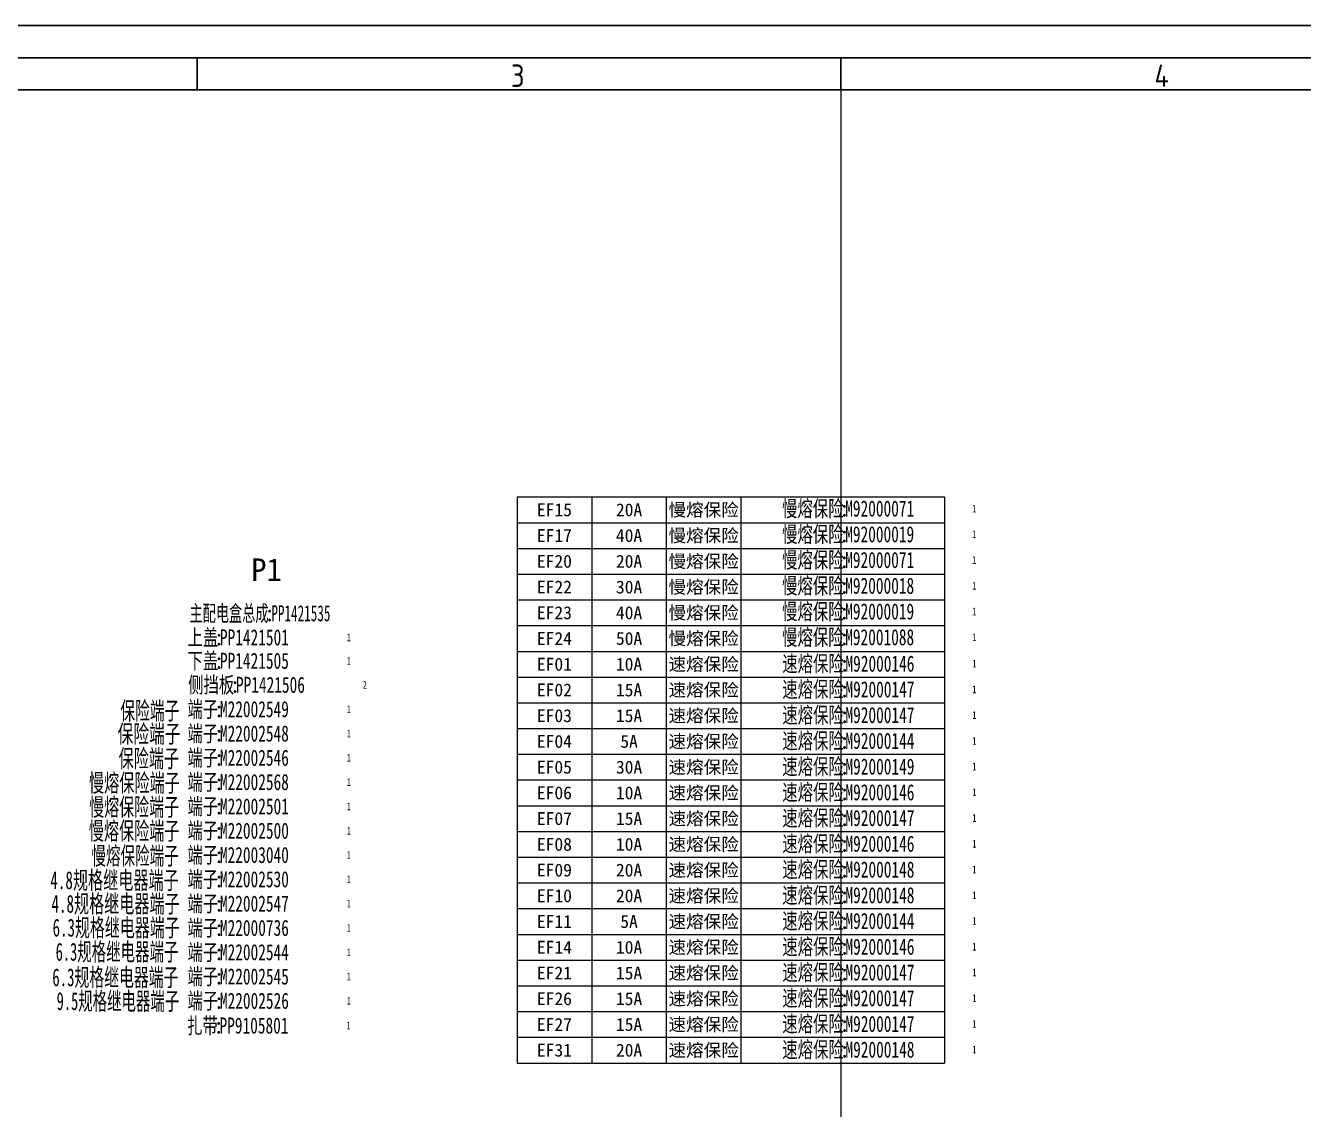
# Model space of a CAD drawing. Header units: millimetres. Extents: x -2653 to 6698, y -4403 to -42.
# Drawn here: x 7.9 to 206.5, y -505.8 to -337.3 of the extents above; entities that cross this region are included whole.
import ezdxf
from ezdxf.enums import TextEntityAlignment as Align

# ---------------------------------------------------------------- set-up
doc = ezdxf.new("R2010")
doc.units = ezdxf.units.MM
doc.header["$MEASUREMENT"] = 0
for name, color, linetype in [('4', 4, 'Continuous'), ('raw-data', 1, 'Continuous'), ('文字', 3, 'Continuous'), ('轮廓线', 7, 'Continuous'), ('连接器-供应商', 43, 'Continuous'), ('连接器-功能', 63, 'Continuous'), ('连接器-名称', 53, 'Continuous'), ('连接器-编码', 52, 'Continuous'), ('附件-供应商', 43, 'Continuous'), ('附件-名称', 53, 'Continuous'), ('附件-数量', 21, 'Continuous'), ('附件-编码', 52, 'Continuous')]:
    doc.layers.add(name, color=color, linetype=linetype)
for name, color, linetype, plot in [('连接器-不打印', 1, 'Continuous', False), ('连接器-位置', 12, 'Continuous', False), ('附件-不打印', 2, 'Continuous', False)]:
    doc.layers.add(name, color=color, linetype=linetype, plot=plot)
doc.styles.add('CL', font='', dxfattribs={"height": 2})
doc.styles.add('GBHZ', font='gbenor.shx', dxfattribs={"bigfont": 'gbcbig.shx'})
doc.styles.add('灯泡', font='', dxfattribs={"width": 0.7})
doc.styles.add('辽宁天海', font='', dxfattribs={"width": 0.7})
doc.styles.get('CL').set_extended_font_data('SimSun')
doc.styles.get('灯泡').set_extended_font_data('NSimSun')
doc.styles.get('辽宁天海').set_extended_font_data('NSimSun')

# ---------------------------------------------------------------- blocks, each defined once
blk = doc.blocks.new('06A0TK')
for p, q in [((220, 836), (220, 831)), ((320, 836), (320, 831))]:
    blk.add_line(p, q)
for points in [[(0, 0), (1189, 0), (1189, 841), (0, 841)], [(1184, 5), (20, 5), (20, 836), (1184, 836)]]:
    blk.add_lwpolyline(points, close=True)
at = {"layer": '4'}
blk.add_lwpolyline([(1179, 10), (25, 10), (25, 831), (1179, 831)], close=True, dxfattribs=at)
at = {"style": 'GBHZ'}
for s, p in [('3', (268.76, 831.45)), ('4', (368.76, 831.45))]:
    blk.add_text(s, height=3.5, dxfattribs=at).set_placement(p)
blk = doc.blocks.new('图框')
at = {"color": 0}
blk.add_blockref('06A0TK', (-348, 0), dxfattribs=at)
at = {"color": 0, "style": '灯泡', "flags": 12}
blk.add_attdef('线束型号', text='', height=4, dxfattribs=at).set_placement((798.5, 45), align=Align.MIDDLE_CENTER)
at = {"color": 0, "style": '灯泡', "width": 0.9, "flags": 12}
for tag, height, p in [('线束名称', 5, (733.5, 40)), ('适用车型', 3, (808.5, 37.5)), ('方案号', 3, (808.5, 32.5)), ('图纸日期', 3, (808.5, 27.5)), ('通知书', 3, (808.5, 22.5)), ('公司名', 5, (728.5, 20)), ('识别号', 3, (808.5, 17.5)), ('图幅', 3, (789.75, 12.5)), ('质量', 3, (822.25, 12.5))]:
    blk.add_attdef(tag, text='', height=height, dxfattribs=at).set_placement(p, align=Align.MIDDLE_CENTER)
blk = doc.blocks.new('连接器')
at = {"layer": '文字', "style": 'CL'}
blk.add_text(':', height=2.5, dxfattribs=at).set_placement((-3.93, -4.36), align=Align.MIDDLE_CENTER)
at = {"layer": '连接器-不打印', "color": 3, "style": 'CL', "width": 0.6, "flags": 5}
for tag, p in [('工位', (-7.19, -5.84)), ('规格', (-2.94, -5.84))]:
    blk.add_attdef(tag, text='', height=0.2, dxfattribs=at).set_placement(p, align=Align.MIDDLE_LEFT)
at = {"layer": '连接器-不打印', "color": 1, "style": 'CL', "width": 0.6, "flags": 5}
for tag, p in [('选项', (-7.19, -6.06)), ('备注', (-2.94, -6.06))]:
    blk.add_attdef(tag, text='', height=0.2, dxfattribs=at).set_placement(p, align=Align.MIDDLE_LEFT)
at = {"layer": '连接器-不打印', "color": 1, "style": 'CL', "width": 0.6, "flags": 1}
for tag, p in [('加余量', (-4.97, -6.06)), ('单位', (-4.97, -6.29)), ('自带线', (-2.77, -6.29))]:
    blk.add_attdef(tag, text='', height=0.2, dxfattribs=at).set_placement(p, align=Align.MIDDLE_CENTER)
at = {"layer": '连接器-不打印', "color": 2, "style": 'CL', "width": 0.6, "flags": 5}
for tag, p in [('数量', (-5.12, -5.84)), ('供方编码', (-7.19, -6.29))]:
    blk.add_attdef(tag, text='', height=0.2, dxfattribs=at).set_placement(p, align=Align.MIDDLE_LEFT)
at = {"layer": '连接器-位置', "color": 1, "style": 'CL', "flags": 4}
blk.add_attdef('位置', text='', height=3.5, dxfattribs=at).set_placement((-4.41, 2.42), align=Align.MIDDLE_CENTER)
at = {"layer": '连接器-供应商', "color": 3, "style": 'CL', "width": 0.6, "flags": 4}
blk.add_attdef('供应商', text='', height=2.5, dxfattribs=at).set_placement((-16.81, -4.38), align=Align.MIDDLE_RIGHT)
at = {"layer": '连接器-功能', "color": 3, "style": 'CL', "width": 0.8, "flags": 4}
blk.add_attdef('功能', text='', height=2.5, dxfattribs=at).set_placement((-4.34, -1.26), align=Align.MIDDLE_CENTER)
at = {"layer": '连接器-名称', "color": 3, "style": 'CL', "width": 0.6, "flags": 4}
blk.add_attdef('名称', text='', height=2.5, dxfattribs=at).set_placement((-4.1, -4.36), align=Align.MIDDLE_RIGHT)
at = {"layer": '连接器-编码', "color": 2, "style": 'CL', "width": 0.6, "flags": 4}
blk.add_attdef('编码', text='', height=2.5, dxfattribs=at).set_placement((-3.66, -4.36), align=Align.MIDDLE_LEFT)
blk = doc.blocks.new('附件')
at = {"layer": '文字', "color": 3, "style": 'CL'}
blk.add_text(':', height=2.5, dxfattribs=at).set_placement((-3.79, -0.38), align=Align.MIDDLE_CENTER)
at = {"layer": '附件-不打印', "color": 3, "style": 'CL', "width": 0.7, "flags": 5}
for tag, p in [('供方编码', (-8.49, -1.62)), ('范围', (-8.49, -1.32)), ('工位', (-6.9, -1.32)), ('位置', (-5.31, -1.32))]:
    blk.add_attdef(tag, text='', height=0.2, dxfattribs=at).set_placement(p, align=Align.MIDDLE_CENTER)
at = {"layer": '附件-不打印', "color": 1, "style": 'CL'}
for tag, width, flags, p in [('选项', 0.7, 13, (-6.9, -1.62)), ('备注', 0.7, 5, (-5.31, -1.62)), ('规格', 0.7, 5, (-3.72, -1.62)), ('单位', 0.6, 1, (-3.72, -1.32))]:
    blk.add_attdef(tag, text='', height=0.2, dxfattribs=dict(at, width=width, flags=flags)).set_placement(p, align=Align.MIDDLE_CENTER)
at = {"layer": '附件-供应商', "color": 3, "style": 'CL', "width": 0.7, "flags": 8}
blk.add_attdef('供应商', text='', height=2.5, dxfattribs=at).set_placement((-13.4, -0.42), align=Align.MIDDLE_RIGHT)
at = {"layer": '附件-名称', "color": 3, "style": 'CL', "width": 0.7, "flags": 4}
blk.add_attdef('名称', text='', height=2.5, dxfattribs=at).set_placement((-3.92, -0.38), align=Align.MIDDLE_RIGHT)
at = {"layer": '附件-数量', "color": 2, "style": 'CL', "width": 0.7, "flags": 2}
blk.add_attdef('*', text='', height=1, dxfattribs=at).set_placement((15.72, -0.38), align=Align.MIDDLE_CENTER)
at = {"layer": '附件-数量', "color": 2, "style": 'CL', "width": 0.7, "flags": 4}
blk.add_attdef('数量', text='', height=1.2, dxfattribs=at).set_placement((16.07, -0.38), align=Align.MIDDLE_LEFT)
at = {"layer": '附件-编码', "color": 2, "style": 'CL', "width": 0.7, "flags": 4}
blk.add_attdef('编码', text='', height=2.5, dxfattribs=at).set_placement((-3.65, -0.38), align=Align.MIDDLE_LEFT)

msp = doc.modelspace()

# ---------------------------------------------------------------- linework, layer by layer
at = {"layer": '轮廓线', "color": 3, "lineweight": 0}
msp.add_line((134.57, -342.27), (134.57, -1142.27), dxfattribs=at)
at = {"layer": '轮廓线', "lineweight": 0}
for p, q in [((84.29, -410.55), (150.72, -410.55)), ((84.29, -410.55), (84.29, -498.55)), ((95.88, -410.55), (95.88, -498.55)), ((107.47, -410.55), (107.47, -498.55)), ((119.06, -410.55), (119.06, -498.55)), ((150.72, -410.55), (150.72, -498.55)), ((84.29, -414.55), (150.72, -414.55)), ((84.29, -418.55), (150.72, -418.55)), ((84.29, -422.55), (150.72, -422.55)), ((84.29, -426.55), (150.72, -426.55)), ((84.29, -430.55), (150.72, -430.55)), ((84.29, -434.55), (150.72, -434.55)), ((84.29, -438.55), (150.72, -438.55)), ((84.29, -442.55), (150.72, -442.55)), ((84.29, -446.55), (150.72, -446.55)), ((84.29, -450.55), (150.72, -450.55)), ((84.29, -454.55), (150.72, -454.55)), ((84.29, -458.55), (150.72, -458.55)), ((84.29, -462.55), (150.72, -462.55)), ((84.29, -466.55), (150.72, -466.55)), ((84.29, -470.55), (150.72, -470.55)), ((84.29, -474.55), (150.72, -474.55)), ((84.29, -478.55), (150.72, -478.55)), ((84.29, -482.55), (150.72, -482.55)), ((84.29, -486.55), (150.72, -486.55)), ((84.29, -490.55), (150.72, -490.55)), ((84.29, -494.55), (150.72, -494.55)), ((84.29, -498.55), (150.72, -498.55))]:
    msp.add_line(p, q, dxfattribs=at)

# ---------------------------------------------------------------- block references
msp.add_blockref('图框', (162.57, -1178.27))
at = {"color": 3, "lineweight": 0}
ref = msp.add_blockref('附件', (138.92, -411.97), dxfattribs=at)
ref.add_attrib('名称', '慢熔保险', dxfattribs={"layer": '附件-名称', "color": 3, "height": 2.5, "style": 'CL', "width": 0.7}).set_placement((135.01, -412.35), align=Align.MIDDLE_RIGHT)
ref.add_attrib('数量', '1', dxfattribs={"layer": '附件-数量', "color": 2, "height": 1.2, "style": 'CL', "width": 0.7}).set_placement((155, -412.35), align=Align.MIDDLE_LEFT)
ref.add_attrib('编码', 'M92000071', dxfattribs={"layer": '附件-编码', "color": 2, "height": 2.5, "style": 'CL', "width": 0.7}).set_placement((135.27, -412.35), align=Align.MIDDLE_LEFT)
ref = msp.add_blockref('附件', (138.92, -415.97), dxfattribs=at)
ref.add_attrib('名称', '慢熔保险', dxfattribs={"layer": '附件-名称', "color": 3, "height": 2.5, "style": 'CL', "width": 0.7}).set_placement((135.01, -416.35), align=Align.MIDDLE_RIGHT)
ref.add_attrib('数量', '1', dxfattribs={"layer": '附件-数量', "color": 2, "height": 1.2, "style": 'CL', "width": 0.7}).set_placement((155, -416.35), align=Align.MIDDLE_LEFT)
ref.add_attrib('编码', 'M92000019', dxfattribs={"layer": '附件-编码', "color": 2, "height": 2.5, "style": 'CL', "width": 0.7}).set_placement((135.27, -416.35), align=Align.MIDDLE_LEFT)
ref = msp.add_blockref('附件', (138.92, -419.97), dxfattribs=at)
ref.add_attrib('名称', '慢熔保险', dxfattribs={"layer": '附件-名称', "color": 3, "height": 2.5, "style": 'CL', "width": 0.7}).set_placement((135.01, -420.35), align=Align.MIDDLE_RIGHT)
ref.add_attrib('数量', '1', dxfattribs={"layer": '附件-数量', "color": 2, "height": 1.2, "style": 'CL', "width": 0.7}).set_placement((155, -420.35), align=Align.MIDDLE_LEFT)
ref.add_attrib('编码', 'M92000071', dxfattribs={"layer": '附件-编码', "color": 2, "height": 2.5, "style": 'CL', "width": 0.7}).set_placement((135.27, -420.35), align=Align.MIDDLE_LEFT)
ref = msp.add_blockref('连接器', (49.75, -424.27), dxfattribs=at)
ref.add_attrib('位置', 'P1', dxfattribs={"layer": '连接器-位置', "color": 1, "height": 3.5, "style": 'CL'}).set_placement((45.34, -421.85), align=Align.MIDDLE_CENTER)
ref.add_attrib('名称', '主配电盒总成', dxfattribs={"layer": '连接器-名称', "color": 3, "height": 2.5, "style": 'CL', "width": 0.6}).set_placement((45.65, -428.63), align=Align.MIDDLE_RIGHT)
ref.add_attrib('编码', 'PP1421535', dxfattribs={"layer": '连接器-编码', "color": 7, "height": 2.5, "style": 'CL', "width": 0.6}).set_placement((46.09, -428.63), align=Align.MIDDLE_LEFT)
ref = msp.add_blockref('附件', (138.92, -423.97), dxfattribs=at)
ref.add_attrib('名称', '慢熔保险', dxfattribs={"layer": '附件-名称', "color": 3, "height": 2.5, "style": 'CL', "width": 0.7}).set_placement((135.01, -424.35), align=Align.MIDDLE_RIGHT)
ref.add_attrib('数量', '1', dxfattribs={"layer": '附件-数量', "color": 2, "height": 1.2, "style": 'CL', "width": 0.7}).set_placement((155, -424.35), align=Align.MIDDLE_LEFT)
ref.add_attrib('编码', 'M92000018', dxfattribs={"layer": '附件-编码', "color": 2, "height": 2.5, "style": 'CL', "width": 0.7}).set_placement((135.27, -424.35), align=Align.MIDDLE_LEFT)
ref = msp.add_blockref('附件', (138.92, -427.97), dxfattribs=at)
ref.add_attrib('名称', '慢熔保险', dxfattribs={"layer": '附件-名称', "color": 3, "height": 2.5, "style": 'CL', "width": 0.7}).set_placement((135.01, -428.35), align=Align.MIDDLE_RIGHT)
ref.add_attrib('数量', '1', dxfattribs={"layer": '附件-数量', "color": 2, "height": 1.2, "style": 'CL', "width": 0.7}).set_placement((155, -428.35), align=Align.MIDDLE_LEFT)
ref.add_attrib('编码', 'M92000019', dxfattribs={"layer": '附件-编码', "color": 2, "height": 2.5, "style": 'CL', "width": 0.7}).set_placement((135.27, -428.35), align=Align.MIDDLE_LEFT)
ref = msp.add_blockref('附件', (41.75, -432), dxfattribs=at)
ref.add_attrib('名称', '上盖', dxfattribs={"layer": '附件-名称', "color": 3, "height": 2.5, "style": 'CL', "width": 0.7}).set_placement((37.83, -432.38), align=Align.MIDDLE_RIGHT)
ref.add_attrib('数量', '1', dxfattribs={"layer": '附件-数量', "color": 2, "height": 1.2, "style": 'CL', "width": 0.7}).set_placement((57.82, -432.38), align=Align.MIDDLE_LEFT)
ref.add_attrib('编码', 'PP1421501', dxfattribs={"layer": '附件-编码', "color": 2, "height": 2.5, "style": 'CL', "width": 0.7}).set_placement((38.1, -432.38), align=Align.MIDDLE_LEFT)
ref = msp.add_blockref('附件', (138.92, -431.97), dxfattribs=at)
ref.add_attrib('名称', '慢熔保险', dxfattribs={"layer": '附件-名称', "color": 3, "height": 2.5, "style": 'CL', "width": 0.7}).set_placement((135.01, -432.35), align=Align.MIDDLE_RIGHT)
ref.add_attrib('数量', '1', dxfattribs={"layer": '附件-数量', "color": 2, "height": 1.2, "style": 'CL', "width": 0.7}).set_placement((155, -432.35), align=Align.MIDDLE_LEFT)
ref.add_attrib('编码', 'M92001088', dxfattribs={"layer": '附件-编码', "color": 2, "height": 2.5, "style": 'CL', "width": 0.7}).set_placement((135.27, -432.35), align=Align.MIDDLE_LEFT)
ref = msp.add_blockref('附件', (41.75, -435.64), dxfattribs=at)
ref.add_attrib('名称', '下盖', dxfattribs={"layer": '附件-名称', "color": 3, "height": 2.5, "style": 'CL', "width": 0.7}).set_placement((37.83, -436.02), align=Align.MIDDLE_RIGHT)
ref.add_attrib('数量', '1', dxfattribs={"layer": '附件-数量', "color": 2, "height": 1.2, "style": 'CL', "width": 0.7}).set_placement((57.82, -436.02), align=Align.MIDDLE_LEFT)
ref.add_attrib('编码', 'PP1421505', dxfattribs={"layer": '附件-编码', "color": 2, "height": 2.5, "style": 'CL', "width": 0.7}).set_placement((38.1, -436.02), align=Align.MIDDLE_LEFT)
ref = msp.add_blockref('附件', (138.96, -436.07), dxfattribs=at)
ref.add_attrib('名称', '速熔保险', dxfattribs={"layer": '附件-名称', "color": 3, "height": 2.5, "style": 'CL', "width": 0.7}).set_placement((135.04, -436.46), align=Align.MIDDLE_RIGHT)
ref.add_attrib('数量', '1', dxfattribs={"layer": '附件-数量', "color": 2, "height": 1.2, "style": 'CL', "width": 0.7}).set_placement((155.03, -436.46), align=Align.MIDDLE_LEFT)
ref.add_attrib('编码', 'M92000146', dxfattribs={"layer": '附件-编码', "color": 2, "height": 2.5, "style": 'CL', "width": 0.7}).set_placement((135.31, -436.46), align=Align.MIDDLE_LEFT)
ref = msp.add_blockref('附件', (44.24, -439.36), dxfattribs=at)
ref.add_attrib('名称', '侧挡板', dxfattribs={"layer": '附件-名称', "color": 3, "height": 2.5, "style": 'CL', "width": 0.7}).set_placement((40.32, -439.75), align=Align.MIDDLE_RIGHT)
ref.add_attrib('数量', '2', dxfattribs={"layer": '附件-数量', "color": 2, "height": 1.2, "style": 'CL', "width": 0.7}).set_placement((60.31, -439.75), align=Align.MIDDLE_LEFT)
ref.add_attrib('编码', 'PP1421506', dxfattribs={"layer": '附件-编码', "color": 2, "height": 2.5, "style": 'CL', "width": 0.7}).set_placement((40.59, -439.75), align=Align.MIDDLE_LEFT)
ref = msp.add_blockref('附件', (138.96, -440.07), dxfattribs=at)
ref.add_attrib('名称', '速熔保险', dxfattribs={"layer": '附件-名称', "color": 3, "height": 2.5, "style": 'CL', "width": 0.7}).set_placement((135.04, -440.46), align=Align.MIDDLE_RIGHT)
ref.add_attrib('数量', '1', dxfattribs={"layer": '附件-数量', "color": 2, "height": 1.2, "style": 'CL', "width": 0.7}).set_placement((155.03, -440.46), align=Align.MIDDLE_LEFT)
ref.add_attrib('编码', 'M92000147', dxfattribs={"layer": '附件-编码', "color": 2, "height": 2.5, "style": 'CL', "width": 0.7}).set_placement((135.31, -440.46), align=Align.MIDDLE_LEFT)
ref = msp.add_blockref('附件', (41.75, -443.16), dxfattribs=at)
ref.add_attrib('名称', '端子', dxfattribs={"layer": '附件-名称', "color": 3, "height": 2.5, "style": 'CL', "width": 0.7}).set_placement((37.83, -443.54), align=Align.MIDDLE_RIGHT)
ref.add_attrib('数量', '1', dxfattribs={"layer": '附件-数量', "color": 2, "height": 1.2, "style": 'CL', "width": 0.7}).set_placement((57.82, -443.54), align=Align.MIDDLE_LEFT)
ref.add_attrib('编码', 'M22002549', dxfattribs={"layer": '附件-编码', "color": 2, "height": 2.5, "style": 'CL', "width": 0.7}).set_placement((38.1, -443.54), align=Align.MIDDLE_LEFT)
ref = msp.add_blockref('附件', (138.96, -444.07), dxfattribs=at)
ref.add_attrib('名称', '速熔保险', dxfattribs={"layer": '附件-名称', "color": 3, "height": 2.5, "style": 'CL', "width": 0.7}).set_placement((135.04, -444.46), align=Align.MIDDLE_RIGHT)
ref.add_attrib('数量', '1', dxfattribs={"layer": '附件-数量', "color": 2, "height": 1.2, "style": 'CL', "width": 0.7}).set_placement((155.03, -444.46), align=Align.MIDDLE_LEFT)
ref.add_attrib('编码', 'M92000147', dxfattribs={"layer": '附件-编码', "color": 2, "height": 2.5, "style": 'CL', "width": 0.7}).set_placement((135.31, -444.46), align=Align.MIDDLE_LEFT)
ref = msp.add_blockref('附件', (41.75, -446.93), dxfattribs=at)
ref.add_attrib('名称', '端子', dxfattribs={"layer": '附件-名称', "color": 3, "height": 2.5, "style": 'CL', "width": 0.7}).set_placement((37.83, -447.32), align=Align.MIDDLE_RIGHT)
ref.add_attrib('数量', '1', dxfattribs={"layer": '附件-数量', "color": 2, "height": 1.2, "style": 'CL', "width": 0.7}).set_placement((57.82, -447.32), align=Align.MIDDLE_LEFT)
ref.add_attrib('编码', 'M22002548', dxfattribs={"layer": '附件-编码', "color": 2, "height": 2.5, "style": 'CL', "width": 0.7}).set_placement((38.1, -447.32), align=Align.MIDDLE_LEFT)
ref = msp.add_blockref('附件', (138.96, -448.07), dxfattribs=at)
ref.add_attrib('名称', '速熔保险', dxfattribs={"layer": '附件-名称', "color": 3, "height": 2.5, "style": 'CL', "width": 0.7}).set_placement((135.04, -448.46), align=Align.MIDDLE_RIGHT)
ref.add_attrib('数量', '1', dxfattribs={"layer": '附件-数量', "color": 2, "height": 1.2, "style": 'CL', "width": 0.7}).set_placement((155.03, -448.46), align=Align.MIDDLE_LEFT)
ref.add_attrib('编码', 'M92000144', dxfattribs={"layer": '附件-编码', "color": 2, "height": 2.5, "style": 'CL', "width": 0.7}).set_placement((135.31, -448.46), align=Align.MIDDLE_LEFT)
ref = msp.add_blockref('附件', (41.75, -450.71), dxfattribs=at)
ref.add_attrib('名称', '端子', dxfattribs={"layer": '附件-名称', "color": 3, "height": 2.5, "style": 'CL', "width": 0.7}).set_placement((37.83, -451.09), align=Align.MIDDLE_RIGHT)
ref.add_attrib('数量', '1', dxfattribs={"layer": '附件-数量', "color": 2, "height": 1.2, "style": 'CL', "width": 0.7}).set_placement((57.82, -451.09), align=Align.MIDDLE_LEFT)
ref.add_attrib('编码', 'M22002546', dxfattribs={"layer": '附件-编码', "color": 2, "height": 2.5, "style": 'CL', "width": 0.7}).set_placement((38.1, -451.09), align=Align.MIDDLE_LEFT)
ref = msp.add_blockref('附件', (138.96, -452.07), dxfattribs=at)
ref.add_attrib('名称', '速熔保险', dxfattribs={"layer": '附件-名称', "color": 3, "height": 2.5, "style": 'CL', "width": 0.7}).set_placement((135.04, -452.46), align=Align.MIDDLE_RIGHT)
ref.add_attrib('数量', '1', dxfattribs={"layer": '附件-数量', "color": 2, "height": 1.2, "style": 'CL', "width": 0.7}).set_placement((155.03, -452.46), align=Align.MIDDLE_LEFT)
ref.add_attrib('编码', 'M92000149', dxfattribs={"layer": '附件-编码', "color": 2, "height": 2.5, "style": 'CL', "width": 0.7}).set_placement((135.31, -452.46), align=Align.MIDDLE_LEFT)
ref = msp.add_blockref('附件', (41.75, -454.49), dxfattribs=at)
ref.add_attrib('名称', '端子', dxfattribs={"layer": '附件-名称', "color": 3, "height": 2.5, "style": 'CL', "width": 0.7}).set_placement((37.83, -454.87), align=Align.MIDDLE_RIGHT)
ref.add_attrib('数量', '1', dxfattribs={"layer": '附件-数量', "color": 2, "height": 1.2, "style": 'CL', "width": 0.7}).set_placement((57.82, -454.87), align=Align.MIDDLE_LEFT)
ref.add_attrib('编码', 'M22002568', dxfattribs={"layer": '附件-编码', "color": 2, "height": 2.5, "style": 'CL', "width": 0.7}).set_placement((38.1, -454.87), align=Align.MIDDLE_LEFT)
ref = msp.add_blockref('附件', (138.96, -456.07), dxfattribs=at)
ref.add_attrib('名称', '速熔保险', dxfattribs={"layer": '附件-名称', "color": 3, "height": 2.5, "style": 'CL', "width": 0.7}).set_placement((135.04, -456.46), align=Align.MIDDLE_RIGHT)
ref.add_attrib('数量', '1', dxfattribs={"layer": '附件-数量', "color": 2, "height": 1.2, "style": 'CL', "width": 0.7}).set_placement((155.03, -456.46), align=Align.MIDDLE_LEFT)
ref.add_attrib('编码', 'M92000146', dxfattribs={"layer": '附件-编码', "color": 2, "height": 2.5, "style": 'CL', "width": 0.7}).set_placement((135.31, -456.46), align=Align.MIDDLE_LEFT)
ref = msp.add_blockref('附件', (41.75, -458.27), dxfattribs=at)
ref.add_attrib('名称', '端子', dxfattribs={"layer": '附件-名称', "color": 3, "height": 2.5, "style": 'CL', "width": 0.7}).set_placement((37.83, -458.65), align=Align.MIDDLE_RIGHT)
ref.add_attrib('数量', '1', dxfattribs={"layer": '附件-数量', "color": 2, "height": 1.2, "style": 'CL', "width": 0.7}).set_placement((57.82, -458.65), align=Align.MIDDLE_LEFT)
ref.add_attrib('编码', 'M22002501', dxfattribs={"layer": '附件-编码', "color": 2, "height": 2.5, "style": 'CL', "width": 0.7}).set_placement((38.1, -458.65), align=Align.MIDDLE_LEFT)
ref = msp.add_blockref('附件', (138.96, -460.07), dxfattribs=at)
ref.add_attrib('名称', '速熔保险', dxfattribs={"layer": '附件-名称', "color": 3, "height": 2.5, "style": 'CL', "width": 0.7}).set_placement((135.04, -460.46), align=Align.MIDDLE_RIGHT)
ref.add_attrib('数量', '1', dxfattribs={"layer": '附件-数量', "color": 2, "height": 1.2, "style": 'CL', "width": 0.7}).set_placement((155.03, -460.46), align=Align.MIDDLE_LEFT)
ref.add_attrib('编码', 'M92000147', dxfattribs={"layer": '附件-编码', "color": 2, "height": 2.5, "style": 'CL', "width": 0.7}).set_placement((135.31, -460.46), align=Align.MIDDLE_LEFT)
ref = msp.add_blockref('附件', (41.75, -462.04), dxfattribs=at)
ref.add_attrib('名称', '端子', dxfattribs={"layer": '附件-名称', "color": 3, "height": 2.5, "style": 'CL', "width": 0.7}).set_placement((37.83, -462.43), align=Align.MIDDLE_RIGHT)
ref.add_attrib('数量', '1', dxfattribs={"layer": '附件-数量', "color": 2, "height": 1.2, "style": 'CL', "width": 0.7}).set_placement((57.82, -462.43), align=Align.MIDDLE_LEFT)
ref.add_attrib('编码', 'M22002500', dxfattribs={"layer": '附件-编码', "color": 2, "height": 2.5, "style": 'CL', "width": 0.7}).set_placement((38.1, -462.43), align=Align.MIDDLE_LEFT)
ref = msp.add_blockref('附件', (41.75, -465.82), dxfattribs=at)
ref.add_attrib('名称', '端子', dxfattribs={"layer": '附件-名称', "color": 3, "height": 2.5, "style": 'CL', "width": 0.7}).set_placement((37.83, -466.2), align=Align.MIDDLE_RIGHT)
ref.add_attrib('数量', '1', dxfattribs={"layer": '附件-数量', "color": 2, "height": 1.2, "style": 'CL', "width": 0.7}).set_placement((57.82, -466.2), align=Align.MIDDLE_LEFT)
ref.add_attrib('编码', 'M22003040', dxfattribs={"layer": '附件-编码', "color": 2, "height": 2.5, "style": 'CL', "width": 0.7}).set_placement((38.1, -466.2), align=Align.MIDDLE_LEFT)
ref = msp.add_blockref('附件', (138.96, -464.07), dxfattribs=at)
ref.add_attrib('名称', '速熔保险', dxfattribs={"layer": '附件-名称', "color": 3, "height": 2.5, "style": 'CL', "width": 0.7}).set_placement((135.04, -464.46), align=Align.MIDDLE_RIGHT)
ref.add_attrib('数量', '1', dxfattribs={"layer": '附件-数量', "color": 2, "height": 1.2, "style": 'CL', "width": 0.7}).set_placement((155.03, -464.46), align=Align.MIDDLE_LEFT)
ref.add_attrib('编码', 'M92000146', dxfattribs={"layer": '附件-编码', "color": 2, "height": 2.5, "style": 'CL', "width": 0.7}).set_placement((135.31, -464.46), align=Align.MIDDLE_LEFT)
ref = msp.add_blockref('附件', (41.75, -469.6), dxfattribs=at)
ref.add_attrib('名称', '端子', dxfattribs={"layer": '附件-名称', "color": 3, "height": 2.5, "style": 'CL', "width": 0.7}).set_placement((37.83, -469.98), align=Align.MIDDLE_RIGHT)
ref.add_attrib('数量', '1', dxfattribs={"layer": '附件-数量', "color": 2, "height": 1.2, "style": 'CL', "width": 0.7}).set_placement((57.82, -469.98), align=Align.MIDDLE_LEFT)
ref.add_attrib('编码', 'M22002530', dxfattribs={"layer": '附件-编码', "color": 2, "height": 2.5, "style": 'CL', "width": 0.7}).set_placement((38.1, -469.98), align=Align.MIDDLE_LEFT)
ref = msp.add_blockref('附件', (138.96, -468.07), dxfattribs=at)
ref.add_attrib('名称', '速熔保险', dxfattribs={"layer": '附件-名称', "color": 3, "height": 2.5, "style": 'CL', "width": 0.7}).set_placement((135.04, -468.46), align=Align.MIDDLE_RIGHT)
ref.add_attrib('数量', '1', dxfattribs={"layer": '附件-数量', "color": 2, "height": 1.2, "style": 'CL', "width": 0.7}).set_placement((155.03, -468.46), align=Align.MIDDLE_LEFT)
ref.add_attrib('编码', 'M92000148', dxfattribs={"layer": '附件-编码', "color": 2, "height": 2.5, "style": 'CL', "width": 0.7}).set_placement((135.31, -468.46), align=Align.MIDDLE_LEFT)
ref = msp.add_blockref('附件', (41.75, -473.38), dxfattribs=at)
ref.add_attrib('名称', '端子', dxfattribs={"layer": '附件-名称', "color": 3, "height": 2.5, "style": 'CL', "width": 0.7}).set_placement((37.83, -473.76), align=Align.MIDDLE_RIGHT)
ref.add_attrib('数量', '1', dxfattribs={"layer": '附件-数量', "color": 2, "height": 1.2, "style": 'CL', "width": 0.7}).set_placement((57.82, -473.76), align=Align.MIDDLE_LEFT)
ref.add_attrib('编码', 'M22002547', dxfattribs={"layer": '附件-编码', "color": 2, "height": 2.5, "style": 'CL', "width": 0.7}).set_placement((38.1, -473.76), align=Align.MIDDLE_LEFT)
ref = msp.add_blockref('附件', (138.96, -472.07), dxfattribs=at)
ref.add_attrib('名称', '速熔保险', dxfattribs={"layer": '附件-名称', "color": 3, "height": 2.5, "style": 'CL', "width": 0.7}).set_placement((135.04, -472.46), align=Align.MIDDLE_RIGHT)
ref.add_attrib('数量', '1', dxfattribs={"layer": '附件-数量', "color": 2, "height": 1.2, "style": 'CL', "width": 0.7}).set_placement((155.03, -472.46), align=Align.MIDDLE_LEFT)
ref.add_attrib('编码', 'M92000148', dxfattribs={"layer": '附件-编码', "color": 2, "height": 2.5, "style": 'CL', "width": 0.7}).set_placement((135.31, -472.46), align=Align.MIDDLE_LEFT)
ref = msp.add_blockref('附件', (41.75, -477.16), dxfattribs=at)
ref.add_attrib('名称', '端子', dxfattribs={"layer": '附件-名称', "color": 3, "height": 2.5, "style": 'CL', "width": 0.7}).set_placement((37.83, -477.54), align=Align.MIDDLE_RIGHT)
ref.add_attrib('数量', '1', dxfattribs={"layer": '附件-数量', "color": 2, "height": 1.2, "style": 'CL', "width": 0.7}).set_placement((57.82, -477.54), align=Align.MIDDLE_LEFT)
ref.add_attrib('编码', 'M22000736', dxfattribs={"layer": '附件-编码', "color": 2, "height": 2.5, "style": 'CL', "width": 0.7}).set_placement((38.1, -477.54), align=Align.MIDDLE_LEFT)
ref = msp.add_blockref('附件', (138.96, -476.07), dxfattribs=at)
ref.add_attrib('名称', '速熔保险', dxfattribs={"layer": '附件-名称', "color": 3, "height": 2.5, "style": 'CL', "width": 0.7}).set_placement((135.04, -476.46), align=Align.MIDDLE_RIGHT)
ref.add_attrib('数量', '1', dxfattribs={"layer": '附件-数量', "color": 2, "height": 1.2, "style": 'CL', "width": 0.7}).set_placement((155.03, -476.46), align=Align.MIDDLE_LEFT)
ref.add_attrib('编码', 'M92000144', dxfattribs={"layer": '附件-编码', "color": 2, "height": 2.5, "style": 'CL', "width": 0.7}).set_placement((135.31, -476.46), align=Align.MIDDLE_LEFT)
ref = msp.add_blockref('附件', (41.75, -480.93), dxfattribs=at)
ref.add_attrib('名称', '端子', dxfattribs={"layer": '附件-名称', "color": 3, "height": 2.5, "style": 'CL', "width": 0.7}).set_placement((37.83, -481.32), align=Align.MIDDLE_RIGHT)
ref.add_attrib('数量', '1', dxfattribs={"layer": '附件-数量', "color": 2, "height": 1.2, "style": 'CL', "width": 0.7}).set_placement((57.82, -481.32), align=Align.MIDDLE_LEFT)
ref.add_attrib('编码', 'M22002544', dxfattribs={"layer": '附件-编码', "color": 2, "height": 2.5, "style": 'CL', "width": 0.7}).set_placement((38.1, -481.32), align=Align.MIDDLE_LEFT)
ref = msp.add_blockref('附件', (138.96, -480.07), dxfattribs=at)
ref.add_attrib('名称', '速熔保险', dxfattribs={"layer": '附件-名称', "color": 3, "height": 2.5, "style": 'CL', "width": 0.7}).set_placement((135.04, -480.46), align=Align.MIDDLE_RIGHT)
ref.add_attrib('数量', '1', dxfattribs={"layer": '附件-数量', "color": 2, "height": 1.2, "style": 'CL', "width": 0.7}).set_placement((155.03, -480.46), align=Align.MIDDLE_LEFT)
ref.add_attrib('编码', 'M92000146', dxfattribs={"layer": '附件-编码', "color": 2, "height": 2.5, "style": 'CL', "width": 0.7}).set_placement((135.31, -480.46), align=Align.MIDDLE_LEFT)
ref = msp.add_blockref('附件', (41.75, -484.71), dxfattribs=at)
ref.add_attrib('名称', '端子', dxfattribs={"layer": '附件-名称', "color": 3, "height": 2.5, "style": 'CL', "width": 0.7}).set_placement((37.83, -485.09), align=Align.MIDDLE_RIGHT)
ref.add_attrib('数量', '1', dxfattribs={"layer": '附件-数量', "color": 2, "height": 1.2, "style": 'CL', "width": 0.7}).set_placement((57.82, -485.09), align=Align.MIDDLE_LEFT)
ref.add_attrib('编码', 'M22002545', dxfattribs={"layer": '附件-编码', "color": 2, "height": 2.5, "style": 'CL', "width": 0.7}).set_placement((38.1, -485.09), align=Align.MIDDLE_LEFT)
ref = msp.add_blockref('附件', (138.96, -484.07), dxfattribs=at)
ref.add_attrib('名称', '速熔保险', dxfattribs={"layer": '附件-名称', "color": 3, "height": 2.5, "style": 'CL', "width": 0.7}).set_placement((135.04, -484.46), align=Align.MIDDLE_RIGHT)
ref.add_attrib('数量', '1', dxfattribs={"layer": '附件-数量', "color": 2, "height": 1.2, "style": 'CL', "width": 0.7}).set_placement((155.03, -484.46), align=Align.MIDDLE_LEFT)
ref.add_attrib('编码', 'M92000147', dxfattribs={"layer": '附件-编码', "color": 2, "height": 2.5, "style": 'CL', "width": 0.7}).set_placement((135.31, -484.46), align=Align.MIDDLE_LEFT)
ref = msp.add_blockref('附件', (41.75, -488.49), dxfattribs=at)
ref.add_attrib('名称', '端子', dxfattribs={"layer": '附件-名称', "color": 3, "height": 2.5, "style": 'CL', "width": 0.7}).set_placement((37.83, -488.87), align=Align.MIDDLE_RIGHT)
ref.add_attrib('数量', '1', dxfattribs={"layer": '附件-数量', "color": 2, "height": 1.2, "style": 'CL', "width": 0.7}).set_placement((57.82, -488.87), align=Align.MIDDLE_LEFT)
ref.add_attrib('编码', 'M22002526', dxfattribs={"layer": '附件-编码', "color": 2, "height": 2.5, "style": 'CL', "width": 0.7}).set_placement((38.1, -488.87), align=Align.MIDDLE_LEFT)
ref = msp.add_blockref('附件', (138.96, -488.07), dxfattribs=at)
ref.add_attrib('名称', '速熔保险', dxfattribs={"layer": '附件-名称', "color": 3, "height": 2.5, "style": 'CL', "width": 0.7}).set_placement((135.04, -488.46), align=Align.MIDDLE_RIGHT)
ref.add_attrib('数量', '1', dxfattribs={"layer": '附件-数量', "color": 2, "height": 1.2, "style": 'CL', "width": 0.7}).set_placement((155.03, -488.46), align=Align.MIDDLE_LEFT)
ref.add_attrib('编码', 'M92000147', dxfattribs={"layer": '附件-编码', "color": 2, "height": 2.5, "style": 'CL', "width": 0.7}).set_placement((135.31, -488.46), align=Align.MIDDLE_LEFT)
ref = msp.add_blockref('附件', (41.69, -492.34), dxfattribs=at)
ref.add_attrib('名称', '扎带', dxfattribs={"layer": '附件-名称', "color": 3, "height": 2.5, "style": 'CL', "width": 0.7}).set_placement((37.77, -492.72), align=Align.MIDDLE_RIGHT)
ref.add_attrib('数量', '1', dxfattribs={"layer": '附件-数量', "color": 2, "height": 1.2, "style": 'CL', "width": 0.7}).set_placement((57.77, -492.72), align=Align.MIDDLE_LEFT)
ref.add_attrib('编码', 'PP9105801', dxfattribs={"layer": '附件-编码', "color": 2, "height": 2.5, "style": 'CL', "width": 0.7}).set_placement((38.04, -492.72), align=Align.MIDDLE_LEFT)
ref = msp.add_blockref('附件', (138.96, -492.07), dxfattribs=at)
ref.add_attrib('名称', '速熔保险', dxfattribs={"layer": '附件-名称', "color": 3, "height": 2.5, "style": 'CL', "width": 0.7}).set_placement((135.04, -492.46), align=Align.MIDDLE_RIGHT)
ref.add_attrib('数量', '1', dxfattribs={"layer": '附件-数量', "color": 2, "height": 1.2, "style": 'CL', "width": 0.7}).set_placement((155.03, -492.46), align=Align.MIDDLE_LEFT)
ref.add_attrib('编码', 'M92000147', dxfattribs={"layer": '附件-编码', "color": 2, "height": 2.5, "style": 'CL', "width": 0.7}).set_placement((135.31, -492.46), align=Align.MIDDLE_LEFT)
ref = msp.add_blockref('附件', (138.96, -496.07), dxfattribs=at)
ref.add_attrib('名称', '速熔保险', dxfattribs={"layer": '附件-名称', "color": 3, "height": 2.5, "style": 'CL', "width": 0.7}).set_placement((135.04, -496.46), align=Align.MIDDLE_RIGHT)
ref.add_attrib('数量', '1', dxfattribs={"layer": '附件-数量', "color": 2, "height": 1.2, "style": 'CL', "width": 0.7}).set_placement((155.03, -496.46), align=Align.MIDDLE_LEFT)
ref.add_attrib('编码', 'M92000148', dxfattribs={"layer": '附件-编码', "color": 2, "height": 2.5, "style": 'CL', "width": 0.7}).set_placement((135.31, -496.46), align=Align.MIDDLE_LEFT)

# ---------------------------------------------------------------- texts
at = {"layer": 'raw-data', "color": 0, "lineweight": 0, "style": '辽宁天海'}
msp.add_text('慢熔保险', height=2, dxfattribs=at).set_placement((113.27, -412.55), align=Align.MIDDLE_CENTER)
at = {"layer": 'raw-data', "lineweight": 0, "style": '辽宁天海'}
for s, width, p in [('保险端子', 0.606278, (27.21, -443.78)), ('保险端子', 0.644807, (27.09, -447.37)), ('保险端子', 0.620114, (27.06, -451.2)), ('慢熔保险端子', 0.621045, (24.81, -455)), ('慢熔保险端子', 0.614527, (24.77, -458.74)), ('慢熔保险端子', 0.620114, (24.77, -462.46)), ('慢熔保险端子', 0.596203, (24.91, -466.33)), ('4.8规格继电器端子', 0.61992, (21.72, -470.13)), ('4.8规格继电器端子', 0.619116, (21.88, -473.79)), ('6.3规格继电器端子', 0.6135, (21.97, -477.5)), ('6.3规格继电器端子', 0.592693, (22.11, -481.25)), ('6.3规格继电器端子', 0.608735, (21.85, -485.22)), ('9.5规格继电器端子', 0.591493, (22.25, -488.92))]:
    msp.add_text(s, height=2.778, dxfattribs=dict(at, width=width)).set_placement(p, align=Align.MIDDLE_CENTER)
at = {"layer": '轮廓线', "lineweight": 0, "style": '辽宁天海'}
for s, p in [('EF15', (90.08, -412.55)), ('20A', (101.68, -412.55)), ('EF17', (90.08, -416.55)), ('40A', (101.68, -416.55)), ('慢熔保险', (113.27, -416.55)), ('EF20', (90.08, -420.55)), ('20A', (101.68, -420.55)), ('慢熔保险', (113.27, -420.55)), ('EF22', (90.08, -424.55)), ('30A', (101.68, -424.55)), ('慢熔保险', (113.27, -424.55)), ('EF23', (90.08, -428.55)), ('40A', (101.68, -428.55)), ('慢熔保险', (113.27, -428.55)), ('EF24', (90.08, -432.55)), ('50A', (101.68, -432.55)), ('慢熔保险', (113.27, -432.55)), ('EF01', (90.08, -436.55)), ('10A', (101.68, -436.55)), ('速熔保险', (113.27, -436.55)), ('EF02', (90.08, -440.55)), ('15A', (101.68, -440.55)), ('速熔保险', (113.27, -440.55)), ('EF03', (90.08, -444.55)), ('15A', (101.68, -444.55)), ('速熔保险', (113.27, -444.55)), ('EF04', (90.08, -448.55)), ('5A', (101.68, -448.55)), ('速熔保险', (113.27, -448.55)), ('EF05', (90.08, -452.55)), ('30A', (101.68, -452.55)), ('速熔保险', (113.27, -452.55)), ('EF06', (90.08, -456.55)), ('10A', (101.68, -456.55)), ('速熔保险', (113.27, -456.55)), ('EF07', (90.08, -460.55)), ('15A', (101.68, -460.55)), ('速熔保险', (113.27, -460.55)), ('EF08', (90.08, -464.55)), ('10A', (101.68, -464.55)), ('速熔保险', (113.27, -464.55)), ('EF09', (90.08, -468.55)), ('20A', (101.68, -468.55)), ('速熔保险', (113.27, -468.55)), ('EF10', (90.08, -472.55)), ('20A', (101.68, -472.55)), ('速熔保险', (113.27, -472.55)), ('EF11', (90.08, -476.55)), ('5A', (101.68, -476.55)), ('速熔保险', (113.27, -476.55)), ('EF14', (90.08, -480.55)), ('10A', (101.68, -480.55)), ('速熔保险', (113.27, -480.55)), ('EF21', (90.08, -484.55)), ('15A', (101.68, -484.55)), ('速熔保险', (113.27, -484.55)), ('EF26', (90.08, -488.55)), ('15A', (101.68, -488.55)), ('速熔保险', (113.27, -488.55)), ('EF27', (90.08, -492.55)), ('15A', (101.68, -492.55)), ('速熔保险', (113.27, -492.55)), ('EF31', (90.08, -496.55)), ('20A', (101.68, -496.55)), ('速熔保险', (113.27, -496.55))]:
    msp.add_text(s, height=2, dxfattribs=at).set_placement(p, align=Align.MIDDLE_CENTER)

doc.saveas('drawing.dxf')
